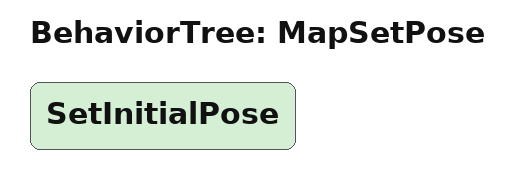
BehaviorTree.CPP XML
<!-- Mapping: set initial pose -->
<root BTCPP_format="4" main_tree_to_execute="MapSetPose">
  <BehaviorTree ID="MapSetPose">
    <SetInitialPose/>
  </BehaviorTree>
</root>
